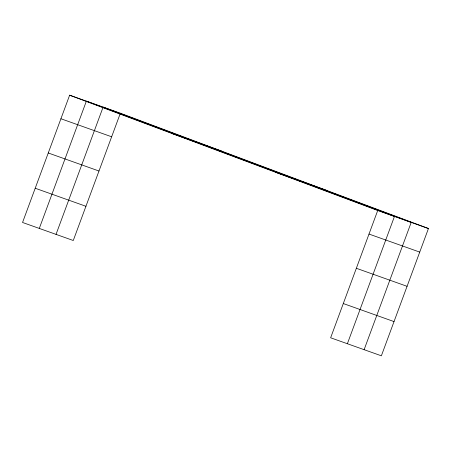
<?xml version="1.0" encoding="UTF-8"?>
<svg xmlns="http://www.w3.org/2000/svg" width="451" height="451" viewBox="0 0 451 451"><rect width="100%" height="100%" fill="white"/><g stroke="black" fill="none" stroke-linecap="round" stroke-linejoin="round"><path stroke-width="0.68" d="M120.366 113.218L69.634 95.189L22.55 222.473L73.276 240.507L120.366 113.218L428.45 228.527L381.366 355.811L330.634 337.782L377.724 210.493L428.45 228.527M39.293 228.426L86.378 101.137L394.462 216.441L347.377 343.73M56.031 234.379L103.116 107.09L411.205 222.394L364.115 349.683M171.301 133.237L222.033 151.271M276.051 172.44L326.783 190.474M60.919 118.754L111.645 136.783M369.003 234.058L419.734 252.092M48.257 152.979L98.983 171.014M356.341 268.283L407.073 286.317M35.212 188.247L85.938 206.282M343.296 303.551L394.027 321.586M69.634 95.189L377.724 210.493"/></g></svg>
